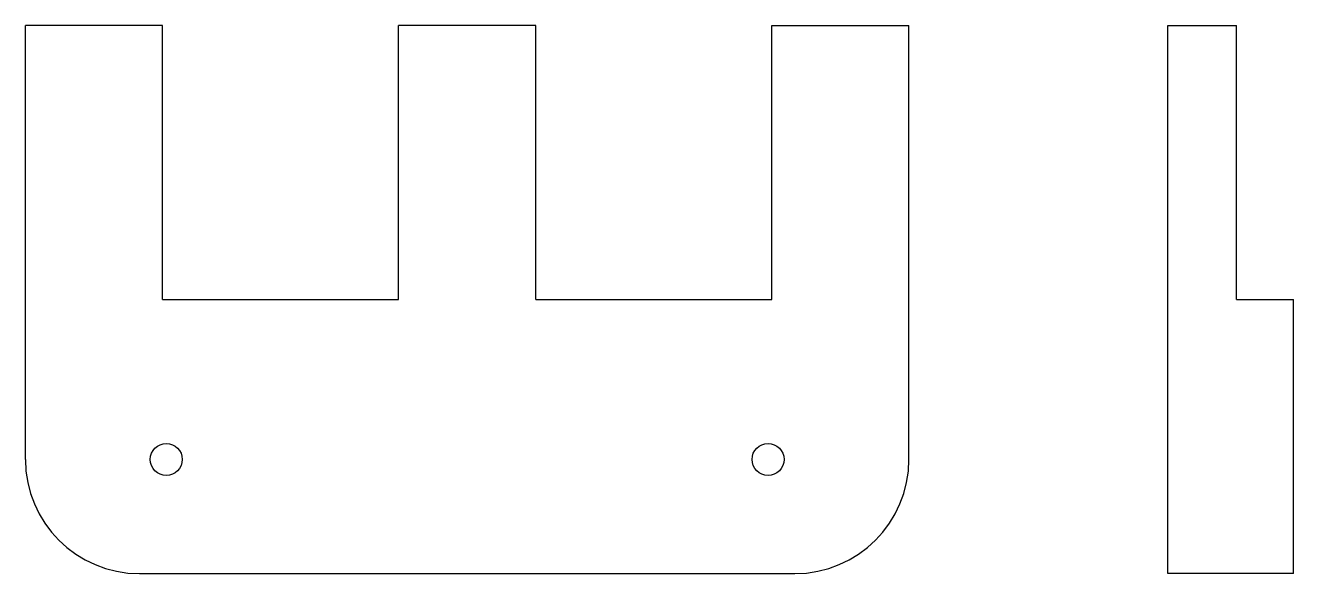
# Model space of a CAD drawing. Header units: millimetres. Extents: x 0 to 55.5, y 0 to 24.
import ezdxf

# ---------------------------------------------------------------- set-up
doc = ezdxf.new("R2010")
doc.units = ezdxf.units.MM
doc.layers.add('SIDE', color=200, linetype='Continuous')
doc.layers.add('TOP', color=20, linetype='Continuous')

msp = doc.modelspace()

# ---------------------------------------------------------------- linework, layer by layer
at = {"layer": 'SIDE'}
for p, q in [((50, 0), (50, 24)), ((50, 24), (53, 24)), ((53, 12), (53, 24)), ((53, 12), (55.5, 12)), ((55.5, 0), (55.5, 12)), ((55.5, 0), (50, 0))]:
    msp.add_line(p, q, dxfattribs=at)
at = {"layer": 'TOP'}
for p, q in [((0, 5), (0, 24)), ((6, 24), (0, 24)), ((6, 12), (6, 24)), ((16.333, 12), (16.333, 24)), ((22.333, 24), (16.333, 24)), ((22.333, 12), (22.333, 24)), ((32.667, 12), (32.667, 24)), ((32.667, 24), (38.667, 24)), ((38.667, 5), (38.667, 24)), ((6, 12), (16.333, 12)), ((22.333, 12), (32.667, 12)), ((5, 0), (33.667, 0))]:
    msp.add_line(p, q, dxfattribs=at)
for centre in [(6.167, 5), (32.5, 5)]:
    msp.add_circle(centre, 0.7, dxfattribs=at)
for centre, start, end in [((5, 5), 180, 270), ((33.667, 5), 270, 0)]:
    msp.add_arc(centre, 5, start, end, dxfattribs=at)

doc.saveas('drawing.dxf')
